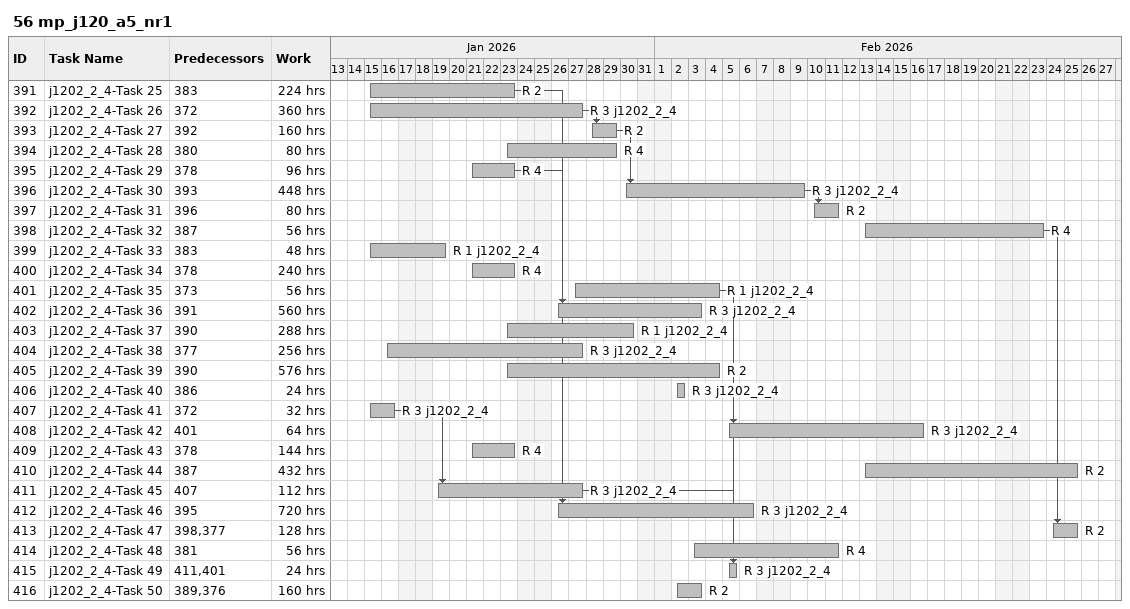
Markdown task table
56 mp_j120_a5_nr1

| ID | Task | Start | Finish | Predecessors | Resources | Work (h) |
|---|---|---|---|---|---|---|
| 391 | j1202_2_4-Task 25 | 2026-01-15 | 2026-01-23 | 383 | R 2 | 224 |
| 392 | j1202_2_4-Task 26 | 2026-01-15 | 2026-01-27 | 372 | R 3 j1202_2_4 | 360 |
| 393 | j1202_2_4-Task 27 | 2026-01-28 | 2026-01-29 | 392 | R 2 | 160 |
| 394 | j1202_2_4-Task 28 | 2026-01-23 | 2026-01-29 | 380 | R 4 | 80 |
| 395 | j1202_2_4-Task 29 | 2026-01-21 | 2026-01-23 | 378 | R 4 | 96 |
| 396 | j1202_2_4-Task 30 | 2026-01-30 | 2026-02-09 | 393 | R 3 j1202_2_4 | 448 |
| 397 | j1202_2_4-Task 31 | 2026-02-10 | 2026-02-11 | 396 | R 2 | 80 |
| 398 | j1202_2_4-Task 32 | 2026-02-13 | 2026-02-23 | 387 | R 4 | 56 |
| 399 | j1202_2_4-Task 33 | 2026-01-15 | 2026-01-19 | 383 | R 1 j1202_2_4 | 48 |
| 400 | j1202_2_4-Task 34 | 2026-01-21 | 2026-01-23 | 378 | R 4 | 240 |
| 401 | j1202_2_4-Task 35 | 2026-01-27 | 2026-02-04 | 373 | R 1 j1202_2_4 | 56 |
| 402 | j1202_2_4-Task 36 | 2026-01-26 | 2026-02-03 | 391 | R 3 j1202_2_4 | 560 |
| 403 | j1202_2_4-Task 37 | 2026-01-23 | 2026-01-30 | 390 | R 1 j1202_2_4 | 288 |
| 404 | j1202_2_4-Task 38 | 2026-01-16 | 2026-01-27 | 377 | R 3 j1202_2_4 | 256 |
| 405 | j1202_2_4-Task 39 | 2026-01-23 | 2026-02-04 | 390 | R 2 | 576 |
| 406 | j1202_2_4-Task 40 | 2026-02-02 | 2026-02-02 | 386 | R 3 j1202_2_4 | 24 |
| 407 | j1202_2_4-Task 41 | 2026-01-15 | 2026-01-16 | 372 | R 3 j1202_2_4 | 32 |
| 408 | j1202_2_4-Task 42 | 2026-02-05 | 2026-02-16 | 401 | R 3 j1202_2_4 | 64 |
| 409 | j1202_2_4-Task 43 | 2026-01-21 | 2026-01-23 | 378 | R 4 | 144 |
| 410 | j1202_2_4-Task 44 | 2026-02-13 | 2026-02-25 | 387 | R 2 | 432 |
| 411 | j1202_2_4-Task 45 | 2026-01-19 | 2026-01-27 | 407 | R 3 j1202_2_4 | 112 |
| 412 | j1202_2_4-Task 46 | 2026-01-26 | 2026-02-06 | 395 | R 3 j1202_2_4 | 720 |
| 413 | j1202_2_4-Task 47 | 2026-02-24 | 2026-02-25 | 398, 377 | R 2 | 128 |
| 414 | j1202_2_4-Task 48 | 2026-02-03 | 2026-02-11 | 381 | R 4 | 56 |
| 415 | j1202_2_4-Task 49 | 2026-02-05 | 2026-02-05 | 411, 401 | R 3 j1202_2_4 | 24 |
| 416 | j1202_2_4-Task 50 | 2026-02-02 | 2026-02-03 | 389, 376 | R 2 | 160 |
